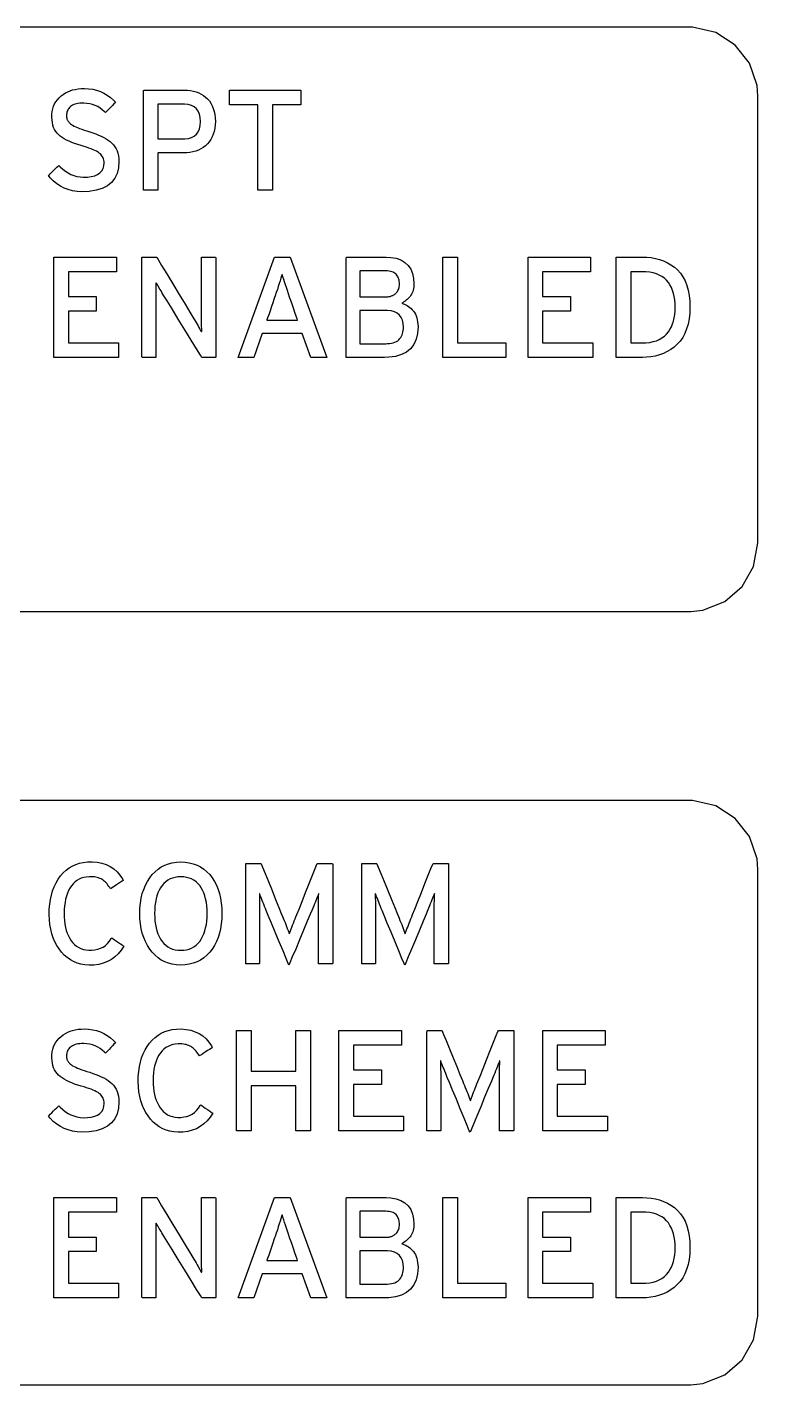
# Model space of a CAD drawing. Extents: x 1 to 47.7, y 0.2 to 33.3.
# Drawn here: x 22.563 to 23.413, y 6.786 to 8.366 of the extents above; entities that cross this region are included whole.
import ezdxf

# ---------------------------------------------------------------- set-up
doc = ezdxf.new("R2010")
doc.units = 0
doc.header["$MEASUREMENT"] = 0
doc.layers.add('4_0_____DWG', color=7, linetype='CONTINUOUS')

msp = doc.modelspace()

# ---------------------------------------------------------------- linework, layer by layer
at = {"layer": '4_0_____DWG'}
for points in [[(22.4295, 7.6863), (22.6325, 7.6863), (22.8414, 7.6863), (23.0358, 7.6863), (23.1214, 7.6863), (23.1958, 7.6863), (23.2566, 7.6863), (23.3012, 7.6863), (23.3272, 7.6863), (23.335, 7.6863), (23.349, 7.6879), (23.3744, 7.6979), (23.3946, 7.7154), (23.408, 7.7388), (23.4129, 7.7663), (23.4129, 7.7663), (23.4129, 7.7708), (23.4129, 7.7836), (23.4129, 7.8301), (23.4129, 7.8975), (23.4129, 7.9778), (23.4129, 8.1442), (23.4129, 8.214), (23.4129, 8.264), (23.4129, 8.2789), (23.4129, 8.2859), (23.412, 8.2985), (23.4032, 8.3244), (23.3867, 8.3455), (23.364, 8.36), (23.337, 8.3662), (23.3308, 8.3663), (23.3107, 8.3663), (23.2711, 8.3663), (23.2147, 8.3663), (23.1439, 8.3663), (23.0613, 8.3663), (22.8705, 8.3663), (22.4574, 8.3663)], [(22.8482, 8.276), (22.8482, 8.1764), (22.8313, 8.1764), (22.8313, 8.276), (22.7983, 8.276), (22.7983, 8.2931), (22.8812, 8.2931), (22.8812, 8.276), (22.8482, 8.276)], [(22.594, 7.982), (22.594, 8.0986), (22.6668, 8.0986), (22.6668, 8.0817), (22.6109, 8.0817), (22.6109, 8.0527), (22.6433, 8.0527), (22.6433, 8.0358), (22.6109, 8.0358), (22.6109, 7.9989), (22.6692, 7.9989), (22.6692, 7.982), (22.594, 7.982)], [(22.8928, 7.982), (22.883, 8.0097), (22.8363, 8.0097), (22.8266, 7.982), (22.8085, 7.982), (22.8505, 8.0986), (22.869, 8.0986), (22.9115, 7.982), (22.8928, 7.982)], [(23.0465, 7.982), (23.0465, 8.0986), (23.0634, 8.0986), (23.0634, 7.9991), (23.1198, 7.9991), (23.1198, 7.982), (23.0465, 7.982)], [(23.1456, 7.982), (23.1456, 8.0986), (23.2184, 8.0986), (23.2184, 8.0817), (23.1626, 8.0817), (23.1626, 8.0527), (23.195, 8.0527), (23.195, 8.0358), (23.1626, 8.0358), (23.1626, 7.9989), (23.2209, 7.9989), (23.2209, 7.982), (23.1456, 7.982)], [(22.4295, 6.7863), (22.6325, 6.7863), (22.8414, 6.7863), (23.0358, 6.7863), (23.1214, 6.7863), (23.1958, 6.7863), (23.2566, 6.7863), (23.3012, 6.7863), (23.3272, 6.7863), (23.335, 6.7863), (23.349, 6.7879), (23.3744, 6.7979), (23.3946, 6.8154), (23.408, 6.8388), (23.4129, 6.8663), (23.4129, 6.8663), (23.4129, 6.8708), (23.4129, 6.8836), (23.4129, 6.9301), (23.4129, 6.9975), (23.4129, 7.0778), (23.4129, 7.2442), (23.4129, 7.314), (23.4129, 7.3639), (23.4129, 7.3789), (23.4129, 7.3859), (23.412, 7.3985), (23.4032, 7.4244), (23.3867, 7.4455), (23.364, 7.46), (23.337, 7.4662), (23.3308, 7.4663), (23.3107, 7.4663), (23.2711, 7.4663), (23.2147, 7.4663), (23.1439, 7.4663), (23.0613, 7.4663), (22.8705, 7.4663), (22.4574, 7.4663)], [(22.8755, 7.082), (22.8755, 7.1344), (22.8235, 7.1344), (22.8235, 7.082), (22.8066, 7.082), (22.8066, 7.1986), (22.8235, 7.1986), (22.8235, 7.1514), (22.8755, 7.1514), (22.8755, 7.1986), (22.8925, 7.1986), (22.8925, 7.082), (22.8755, 7.082)], [(22.9256, 7.082), (22.9256, 7.1986), (22.9984, 7.1986), (22.9984, 7.1817), (22.9425, 7.1817), (22.9425, 7.1527), (22.975, 7.1527), (22.975, 7.1358), (22.9425, 7.1358), (22.9425, 7.0989), (23.0008, 7.0989), (23.0008, 7.082), (22.9256, 7.082)], [(23.1627, 7.082), (23.1627, 7.1986), (23.2355, 7.1986), (23.2355, 7.1817), (23.1796, 7.1817), (23.1796, 7.1527), (23.2121, 7.1527), (23.2121, 7.1358), (23.1796, 7.1358), (23.1796, 7.0989), (23.238, 7.0989), (23.238, 7.082), (23.1627, 7.082)], [(22.594, 6.8876), (22.594, 7.0042), (22.6668, 7.0042), (22.6668, 6.9873), (22.6109, 6.9873), (22.6109, 6.9583), (22.6433, 6.9583), (22.6433, 6.9414), (22.6109, 6.9414), (22.6109, 6.9045), (22.6692, 6.9045), (22.6692, 6.8876), (22.594, 6.8876)], [(22.8928, 6.8876), (22.883, 6.9153), (22.8363, 6.9153), (22.8266, 6.8876), (22.8085, 6.8876), (22.8505, 7.0042), (22.869, 7.0042), (22.9115, 6.8876), (22.8928, 6.8876)], [(23.0465, 6.8876), (23.0465, 7.0042), (23.0634, 7.0042), (23.0634, 6.9046), (23.1198, 6.9046), (23.1198, 6.8876), (23.0465, 6.8876)], [(23.1456, 6.8876), (23.1456, 7.0042), (23.2184, 7.0042), (23.2184, 6.9873), (23.1626, 6.9873), (23.1626, 6.9583), (23.195, 6.9583), (23.195, 6.9414), (23.1626, 6.9414), (23.1626, 6.9045), (23.2209, 6.9045), (23.2209, 6.8876), (23.1456, 6.8876)]]:
    msp.add_lwpolyline(points, dxfattribs=at)
for points in [[(22.6696, 8.2099), (22.6692, 8.2026), (22.6676, 8.1961), (22.6649, 8.1904), (22.6612, 8.1856), (22.6563, 8.1817), (22.6504, 8.1786), (22.6433, 8.1764), (22.6352, 8.175), (22.6267, 8.1746), (22.6211, 8.1751), (22.6159, 8.176), (22.6108, 8.1773), (22.6061, 8.1791), (22.6016, 8.1814), (22.5974, 8.1841), (22.5934, 8.1873), (22.5897, 8.1909), (22.5877, 8.1935), (22.5884, 8.1942), (22.5898, 8.1956), (22.5916, 8.1974), (22.5936, 8.1994), (22.5957, 8.2014), (22.5975, 8.2033), (22.5989, 8.2047), (22.5997, 8.2054), (22.6014, 8.2038), (22.6043, 8.2011), (22.6074, 8.1987), (22.6106, 8.1966), (22.6139, 8.1949), (22.6173, 8.1936), (22.6208, 8.1926), (22.6245, 8.192), (22.6282, 8.1917), (22.633, 8.1918), (22.6376, 8.1923), (22.6415, 8.1933), (22.6449, 8.1948), (22.6476, 8.1966), (22.6498, 8.1989), (22.6513, 8.2017), (22.6522, 8.2049), (22.6526, 8.2085), (22.6525, 8.2101), (22.6523, 8.2115), (22.6519, 8.2129), (22.6515, 8.2142), (22.6508, 8.2154), (22.65, 8.2166), (22.6491, 8.2177), (22.6481, 8.2188), (22.6468, 8.2198), (22.6454, 8.2208), (22.6437, 8.2218), (22.6418, 8.2228), (22.6397, 8.2237), (22.6374, 8.2247), (22.6348, 8.2256), (22.6321, 8.2265), (22.6291, 8.2275), (22.6257, 8.2284), (22.6218, 8.2296), (22.6182, 8.2309), (22.6149, 8.2322), (22.6117, 8.2335), (22.6088, 8.2349), (22.6062, 8.2364), (22.6037, 8.238), (22.6015, 8.2396), (22.5995, 8.2412), (22.5977, 8.243), (22.5962, 8.245), (22.5949, 8.2473), (22.5938, 8.2497), (22.5929, 8.2523), (22.5923, 8.2552), (22.5919, 8.2582), (22.5917, 8.2615), (22.5918, 8.2649), (22.5922, 8.2681), (22.5928, 8.2712), (22.5937, 8.2742), (22.5949, 8.2769), (22.5964, 8.2795), (22.5981, 8.2819), (22.6001, 8.2842), (22.6024, 8.2863), (22.6048, 8.2881), (22.6074, 8.2897), (22.6101, 8.2911), (22.6129, 8.2922), (22.6159, 8.2932), (22.619, 8.2939), (22.6223, 8.2945), (22.6257, 8.2948), (22.6295, 8.2949), (22.6344, 8.2947), (22.6392, 8.294), (22.6437, 8.2929), (22.6481, 8.2914), (22.6523, 8.2896), (22.6562, 8.2873), (22.66, 8.2846), (22.6635, 8.2815), (22.6659, 8.2791), (22.6652, 8.2784), (22.6639, 8.277), (22.6622, 8.2752), (22.6602, 8.2731), (22.6582, 8.2711), (22.6563, 8.2692), (22.6549, 8.2677), (22.6541, 8.2668), (22.6528, 8.2679), (22.6504, 8.2701), (22.6478, 8.2721), (22.645, 8.2738), (22.6421, 8.2752), (22.639, 8.2763), (22.6358, 8.2771), (22.6324, 8.2776), (22.6288, 8.2778), (22.6261, 8.2778), (22.6241, 8.2777), (22.6221, 8.2774), (22.6203, 8.2771), (22.6187, 8.2766), (22.6171, 8.2761), (22.6158, 8.2754), (22.6145, 8.2747), (22.6134, 8.2738), (22.6124, 8.2729), (22.6116, 8.2718), (22.6108, 8.2708), (22.6102, 8.2697), (22.6097, 8.2685), (22.6093, 8.2673), (22.609, 8.266), (22.6088, 8.2647), (22.6088, 8.2633), (22.6088, 8.2626), (22.6088, 8.262), (22.6089, 8.2613), (22.609, 8.2607), (22.6091, 8.2601), (22.6093, 8.2596), (22.6095, 8.259), (22.6097, 8.2585), (22.6099, 8.258), (22.6102, 8.2574), (22.6105, 8.2569), (22.6109, 8.2564), (22.6114, 8.2558), (22.6118, 8.2553), (22.6123, 8.2548), (22.6129, 8.2543), (22.6135, 8.2538), (22.6144, 8.2531), (22.6159, 8.2522), (22.6175, 8.2512), (22.6194, 8.2503), (22.6215, 8.2494), (22.6239, 8.2484), (22.6264, 8.2475), (22.6292, 8.2465), (22.6322, 8.2455), (22.6358, 8.2445), (22.6394, 8.2433), (22.6429, 8.242), (22.6461, 8.2407), (22.6492, 8.2393), (22.6521, 8.2378), (22.6547, 8.2363), (22.6572, 8.2347), (22.6595, 8.2331), (22.6616, 8.2313), (22.6635, 8.2293), (22.6651, 8.2272), (22.6664, 8.2248), (22.6676, 8.2222), (22.6684, 8.2195), (22.6691, 8.2165), (22.6695, 8.2133)], [(22.7819, 8.2566), (22.7817, 8.2525), (22.7812, 8.2486), (22.7805, 8.245), (22.7795, 8.2417), (22.7782, 8.2385), (22.7766, 8.2356), (22.7748, 8.2329), (22.7727, 8.2305), (22.7703, 8.2283), (22.7678, 8.2264), (22.765, 8.2247), (22.7621, 8.2232), (22.759, 8.2221), (22.7558, 8.2211), (22.7523, 8.2205), (22.7487, 8.2201), (22.7449, 8.2199), (22.7435, 8.2199), (22.7407, 8.2199), (22.7366, 8.2199), (22.7317, 8.2199), (22.7265, 8.2199), (22.7217, 8.2199), (22.7178, 8.2199), (22.7154, 8.2199), (22.7149, 8.2197), (22.7149, 8.2171), (22.7149, 8.212), (22.7149, 8.2053), (22.7149, 8.1978), (22.7149, 8.1903), (22.7149, 8.1837), (22.7149, 8.1789), (22.7149, 8.1765), (22.7145, 8.1764), (22.713, 8.1764), (22.7108, 8.1764), (22.708, 8.1764), (22.7051, 8.1764), (22.7024, 8.1764), (22.7001, 8.1764), (22.6987, 8.1764), (22.6983, 8.1767), (22.6983, 8.1829), (22.6983, 8.196), (22.6983, 8.2136), (22.6983, 8.2336), (22.6983, 8.2538), (22.6983, 8.2718), (22.6983, 8.2854), (22.6983, 8.2925), (22.6991, 8.2931), (22.703, 8.2931), (22.7092, 8.2931), (22.7169, 8.2931), (22.7251, 8.2931), (22.733, 8.2931), (22.7397, 8.2931), (22.7441, 8.2931), (22.746, 8.2931), (22.7496, 8.2929), (22.7531, 8.2925), (22.7564, 8.2919), (22.7595, 8.291), (22.7625, 8.2899), (22.7653, 8.2885), (22.768, 8.2869), (22.7705, 8.285), (22.7728, 8.2829), (22.7749, 8.2805), (22.7767, 8.2778), (22.7783, 8.2749), (22.7795, 8.2717), (22.7805, 8.2683), (22.7812, 8.2646), (22.7817, 8.2607)], [(22.7646, 8.2566), (22.7642, 8.2611), (22.7633, 8.2651), (22.7618, 8.2685), (22.7598, 8.2713), (22.7572, 8.2735), (22.7541, 8.2751), (22.7504, 8.2762), (22.7461, 8.2766), (22.7444, 8.2766), (22.7415, 8.2766), (22.737, 8.2766), (22.7317, 8.2766), (22.7262, 8.2766), (22.7212, 8.2766), (22.7172, 8.2766), (22.7151, 8.2766), (22.7149, 8.276), (22.7149, 8.2726), (22.7149, 8.2671), (22.7149, 8.2602), (22.7149, 8.2528), (22.7149, 8.2459), (22.7149, 8.2403), (22.7149, 8.2369), (22.7151, 8.2363), (22.7172, 8.2363), (22.7212, 8.2363), (22.7262, 8.2363), (22.7317, 8.2363), (22.737, 8.2363), (22.7415, 8.2363), (22.7444, 8.2363), (22.7462, 8.2364), (22.7505, 8.2368), (22.7542, 8.2379), (22.7574, 8.2396), (22.76, 8.2418), (22.762, 8.2446), (22.7635, 8.248), (22.7643, 8.252)], [(22.7662, 7.982), (22.7645, 7.9847), (22.7601, 7.9918), (22.7538, 8.002), (22.7464, 8.0141), (22.7387, 8.0266), (22.7315, 8.0383), (22.7257, 8.0478), (22.722, 8.0538), (22.7208, 8.0557), (22.7197, 8.0575), (22.7187, 8.0593), (22.7176, 8.061), (22.7166, 8.0627), (22.7157, 8.0643), (22.7148, 8.0659), (22.7139, 8.0674), (22.713, 8.0689), (22.7127, 8.0679), (22.7127, 8.0651), (22.7127, 8.0622), (22.7127, 8.0592), (22.7127, 8.0562), (22.7128, 8.053), (22.7128, 8.0497), (22.7128, 8.0464), (22.7128, 8.043), (22.7128, 8.0408), (22.7128, 8.0354), (22.7128, 8.0272), (22.7128, 8.0174), (22.7128, 8.007), (22.7128, 7.9972), (22.7128, 7.9891), (22.7128, 7.9836), (22.7128, 7.982), (22.7121, 7.982), (22.7104, 7.982), (22.708, 7.982), (22.7052, 7.982), (22.7024, 7.982), (22.6999, 7.982), (22.6978, 7.982), (22.6966, 7.982), (22.6964, 7.9828), (22.6964, 7.9904), (22.6964, 8.0041), (22.6964, 8.022), (22.6964, 8.0417), (22.6964, 8.0614), (22.6964, 8.0788), (22.6964, 8.0918), (22.6964, 8.0983), (22.6968, 8.0986), (22.6982, 8.0986), (22.7004, 8.0986), (22.7032, 8.0986), (22.7061, 8.0986), (22.709, 8.0986), (22.7114, 8.0986), (22.7131, 8.0986), (22.7137, 8.0986), (22.7153, 8.096), (22.7194, 8.0891), (22.7254, 8.0791), (22.7325, 8.0674), (22.7399, 8.0552), (22.7467, 8.0439), (22.7523, 8.0346), (22.7558, 8.0288), (22.757, 8.0268), (22.7583, 8.0246), (22.7595, 8.0226), (22.7606, 8.0205), (22.7617, 8.0186), (22.7628, 8.0167), (22.7638, 8.0149), (22.7647, 8.0132), (22.7656, 8.0116), (22.766, 8.0125), (22.766, 8.0154), (22.7659, 8.0184), (22.7659, 8.0214), (22.7659, 8.0246), (22.7659, 8.0278), (22.7659, 8.0311), (22.7658, 8.0345), (22.7658, 8.0379), (22.7658, 8.0401), (22.7658, 8.0455), (22.7658, 8.0536), (22.7658, 8.0634), (22.7658, 8.0737), (22.7658, 8.0835), (22.7658, 8.0916), (22.7658, 8.097), (22.7659, 8.0986), (22.7666, 8.0986), (22.7683, 8.0986), (22.7707, 8.0986), (22.7734, 8.0986), (22.7763, 8.0986), (22.7788, 8.0986), (22.7809, 8.0986), (22.7821, 8.0986), (22.7823, 8.0978), (22.7823, 8.0902), (22.7823, 8.0765), (22.7823, 8.0587), (22.7823, 8.0389), (22.7823, 8.0192), (22.7823, 8.0019), (22.7823, 7.9889), (22.7823, 7.9824), (22.782, 7.982), (22.7806, 7.982), (22.7786, 7.982), (22.776, 7.982), (22.7732, 7.982), (22.7706, 7.982), (22.7683, 7.982), (22.7667, 7.982)], [(23.0176, 8.0178), (23.0169, 8.0099), (23.0153, 8.003), (23.0126, 7.9971), (23.0089, 7.9921), (23.0041, 7.9882), (22.9984, 7.9852), (22.9916, 7.9832), (22.9837, 7.9822), (22.9786, 7.982), (22.9755, 7.982), (22.97, 7.982), (22.963, 7.982), (22.9552, 7.982), (22.9475, 7.982), (22.9409, 7.982), (22.9361, 7.982), (22.9341, 7.982), (22.9341, 7.9855), (22.9341, 7.9965), (22.9341, 8.0129), (22.9341, 8.0324), (22.9341, 8.0527), (22.9341, 8.0717), (22.9341, 8.0871), (22.9341, 8.0966), (22.9343, 8.0986), (22.9371, 8.0986), (22.9425, 8.0986), (22.9497, 8.0986), (22.9577, 8.0986), (22.9657, 8.0986), (22.9727, 8.0986), (22.9779, 8.0986), (22.9804, 8.0986), (22.986, 8.0983), (22.9923, 8.0973), (22.9978, 8.0954), (23.0024, 8.0926), (23.0062, 8.0891), (23.0091, 8.0847), (23.0112, 8.0796), (23.0125, 8.0736), (23.0129, 8.0679), (23.0128, 8.0659), (23.0126, 8.064), (23.0123, 8.0622), (23.0119, 8.0604), (23.0114, 8.0588), (23.0108, 8.0572), (23.01, 8.0557), (23.0092, 8.0543), (23.0083, 8.053), (23.0073, 8.0517), (23.0062, 8.0505), (23.0051, 8.0494), (23.0038, 8.0484), (23.0026, 8.0474), (23.0012, 8.0465), (22.9998, 8.0456), (22.9987, 8.0449), (23.0003, 8.0445), (23.002, 8.0439), (23.0035, 8.0431), (23.0051, 8.0422), (23.0066, 8.0412), (23.0081, 8.0401), (23.0095, 8.0388), (23.011, 8.0373), (23.0123, 8.0358), (23.0135, 8.0341), (23.0146, 8.0322), (23.0154, 8.0302), (23.0162, 8.028), (23.0168, 8.0257), (23.0172, 8.0232), (23.0174, 8.0205)], [(23.3339, 8.0403), (23.3336, 8.0333), (23.3329, 8.0268), (23.3317, 8.0207), (23.3301, 8.0151), (23.3281, 8.0099), (23.3256, 8.0053), (23.3226, 8.001), (23.3192, 7.9973), (23.3155, 7.994), (23.3115, 7.9912), (23.3073, 7.9887), (23.303, 7.9866), (23.2984, 7.9849), (23.2936, 7.9836), (23.2886, 7.9827), (23.2835, 7.9821), (23.2789, 7.982), (23.2774, 7.982), (23.2739, 7.982), (23.2692, 7.982), (23.2639, 7.982), (23.2585, 7.982), (23.2537, 7.982), (23.25, 7.982), (23.2482, 7.982), (23.2481, 7.9844), (23.2481, 7.9945), (23.2481, 8.0105), (23.2481, 8.03), (23.2481, 8.0506), (23.2481, 8.0701), (23.2481, 8.0861), (23.2481, 8.0962), (23.2482, 8.0986), (23.25, 8.0986), (23.2537, 8.0986), (23.2585, 8.0986), (23.2639, 8.0986), (23.2692, 8.0986), (23.2739, 8.0986), (23.2774, 8.0986), (23.2789, 8.0986), (23.2836, 8.0985), (23.2888, 8.0981), (23.2939, 8.0972), (23.2987, 8.0959), (23.3033, 8.0943), (23.3077, 8.0922), (23.3118, 8.0898), (23.3158, 8.087), (23.3195, 8.0837), (23.3228, 8.0799), (23.3257, 8.0757), (23.3282, 8.071), (23.3302, 8.0658), (23.3318, 8.0601), (23.3329, 8.054), (23.3337, 8.0474)], [(22.8683, 8.0522), (22.867, 8.056), (22.8658, 8.0597), (22.8646, 8.0632), (22.8635, 8.0666), (22.8624, 8.0698), (22.8614, 8.0728), (22.8605, 8.0757), (22.8597, 8.0785), (22.8589, 8.0769), (22.8581, 8.0741), (22.8572, 8.0711), (22.8562, 8.0679), (22.8551, 8.0646), (22.854, 8.0611), (22.8528, 8.0574), (22.8515, 8.0536), (22.8508, 8.0516), (22.85, 8.0493), (22.8488, 8.0456), (22.8472, 8.0411), (22.8455, 8.0362), (22.8439, 8.0316), (22.8426, 8.0279), (22.8418, 8.0257), (22.8419, 8.0253), (22.8445, 8.0253), (22.8491, 8.0253), (22.8551, 8.0253), (22.8616, 8.0253), (22.8679, 8.0253), (22.8732, 8.0253), (22.8767, 8.0253), (22.8776, 8.0253), (22.8771, 8.0268), (22.876, 8.03), (22.8745, 8.0344), (22.8728, 8.0392), (22.8711, 8.044), (22.8697, 8.0481), (22.8687, 8.051)], [(22.996, 8.0674), (22.9959, 8.0689), (22.9958, 8.0703), (22.9956, 8.0717), (22.9952, 8.0731), (22.9948, 8.0744), (22.9943, 8.0756), (22.9937, 8.0767), (22.993, 8.0778), (22.9921, 8.0788), (22.9911, 8.0797), (22.9899, 8.0805), (22.9886, 8.0811), (22.9872, 8.0816), (22.9857, 8.0821), (22.984, 8.0824), (22.9822, 8.0826), (22.9803, 8.0827), (22.9792, 8.0827), (22.9761, 8.0827), (22.9716, 8.0827), (22.9665, 8.0827), (22.9612, 8.0827), (22.9563, 8.0827), (22.9525, 8.0827), (22.9503, 8.0827), (22.95, 8.0824), (22.95, 8.0802), (22.95, 8.0764), (22.95, 8.0715), (22.95, 8.0662), (22.95, 8.0611), (22.95, 8.0567), (22.95, 8.0536), (22.95, 8.0525), (22.9512, 8.0525), (22.9542, 8.0525), (22.9587, 8.0525), (22.9638, 8.0525), (22.9691, 8.0525), (22.974, 8.0525), (22.9778, 8.0525), (22.98, 8.0525), (22.9808, 8.0525), (22.9818, 8.0525), (22.9827, 8.0526), (22.9836, 8.0527), (22.9845, 8.0529), (22.9853, 8.053), (22.9861, 8.0533), (22.9869, 8.0535), (22.9876, 8.0539), (22.9882, 8.0542), (22.9889, 8.0545), (22.9895, 8.0549), (22.9901, 8.0552), (22.9907, 8.0556), (22.9912, 8.0561), (22.9917, 8.0565), (22.9922, 8.057), (22.9928, 8.0577), (22.9936, 8.0587), (22.9942, 8.0598), (22.9948, 8.0609), (22.9952, 8.0621), (22.9955, 8.0634), (22.9958, 8.0646), (22.9959, 8.066)], [(23.3167, 8.0403), (23.3166, 8.0447), (23.3162, 8.0488), (23.3156, 8.0527), (23.3147, 8.0564), (23.3136, 8.0599), (23.3123, 8.0632), (23.3107, 8.0663), (23.3088, 8.0691), (23.3067, 8.0718), (23.3042, 8.0741), (23.3014, 8.0761), (23.2983, 8.0778), (23.2949, 8.0792), (23.2912, 8.0803), (23.2872, 8.0811), (23.2828, 8.0816), (23.2789, 8.0817), (23.2782, 8.0817), (23.2766, 8.0817), (23.2745, 8.0817), (23.2721, 8.0817), (23.2697, 8.0817), (23.2675, 8.0817), (23.2659, 8.0817), (23.2651, 8.0817), (23.265, 8.08), (23.265, 8.0728), (23.265, 8.0615), (23.265, 8.0476), (23.265, 8.033), (23.265, 8.0191), (23.265, 8.0078), (23.265, 8.0006), (23.2651, 7.9989), (23.2659, 7.9989), (23.2675, 7.9989), (23.2697, 7.9989), (23.2721, 7.9989), (23.2745, 7.9989), (23.2766, 7.9989), (23.2782, 7.9989), (23.2789, 7.9989), (23.2828, 7.9991), (23.2872, 7.9995), (23.2912, 8.0003), (23.2949, 8.0014), (23.2983, 8.0029), (23.3014, 8.0046), (23.3042, 8.0067), (23.3067, 8.0091), (23.3088, 8.0117), (23.3107, 8.0146), (23.3123, 8.0176), (23.3136, 8.0209), (23.3147, 8.0243), (23.3156, 8.028), (23.3162, 8.0319), (23.3166, 8.036)], [(23.0006, 8.0173), (23.0003, 8.0216), (22.9994, 8.0254), (22.9979, 8.0286), (22.9959, 8.0313), (22.9933, 8.0334), (22.9901, 8.035), (22.9864, 8.0361), (22.9822, 8.0366), (22.9801, 8.0367), (22.9774, 8.0367), (22.9732, 8.0367), (22.9681, 8.0367), (22.9626, 8.0367), (22.9574, 8.0367), (22.9532, 8.0367), (22.9505, 8.0367), (22.95, 8.0365), (22.95, 8.034), (22.95, 8.0293), (22.95, 8.0231), (22.95, 8.0162), (22.95, 8.0094), (22.95, 8.0036), (22.95, 7.9995), (22.95, 7.9979), (22.9512, 7.9979), (22.9544, 7.9979), (22.9589, 7.9979), (22.9642, 7.9979), (22.9695, 7.9979), (22.9744, 7.9979), (22.9781, 7.9979), (22.98, 7.9979), (22.9819, 7.998), (22.9844, 7.9982), (22.9867, 7.9985), (22.9888, 7.999), (22.9907, 7.9997), (22.9924, 8.0005), (22.994, 8.0014), (22.9953, 8.0026), (22.9965, 8.0038), (22.9975, 8.0052), (22.9983, 8.0066), (22.999, 8.0081), (22.9996, 8.0098), (23, 8.0115), (23.0004, 8.0133), (23.0006, 8.0153)], [(22.6753, 7.2969), (22.6722, 7.2922), (22.6688, 7.288), (22.665, 7.2844), (22.6609, 7.2813), (22.6564, 7.2789), (22.6515, 7.2769), (22.6463, 7.2756), (22.6407, 7.2748), (22.635, 7.2746), (22.6302, 7.275), (22.6255, 7.2759), (22.6212, 7.2772), (22.617, 7.2789), (22.6132, 7.281), (22.6095, 7.2835), (22.6062, 7.2865), (22.6031, 7.2899), (22.6002, 7.2936), (22.5975, 7.2976), (22.5953, 7.3019), (22.5933, 7.3065), (22.5917, 7.3113), (22.5904, 7.3165), (22.5895, 7.3219), (22.5889, 7.3276), (22.5886, 7.3336), (22.5887, 7.3397), (22.5892, 7.3455), (22.59, 7.351), (22.5912, 7.3563), (22.5926, 7.3613), (22.5944, 7.366), (22.5966, 7.3705), (22.5991, 7.3746), (22.6019, 7.3785), (22.6049, 7.382), (22.6082, 7.3851), (22.6117, 7.3878), (22.6155, 7.39), (22.6195, 7.3919), (22.6238, 7.3933), (22.6283, 7.3942), (22.6331, 7.3948), (22.6385, 7.3949), (22.6443, 7.3944), (22.6498, 7.3933), (22.6549, 7.3917), (22.6595, 7.3895), (22.6637, 7.3868), (22.6675, 7.3834), (22.6708, 7.3796), (22.6737, 7.3751), (22.6746, 7.3731), (22.6735, 7.3723), (22.6716, 7.3711), (22.6693, 7.3696), (22.6667, 7.368), (22.6642, 7.3664), (22.6621, 7.365), (22.6605, 7.364), (22.6598, 7.3635), (22.659, 7.3649), (22.658, 7.3664), (22.6569, 7.3678), (22.6559, 7.3692), (22.6548, 7.3704), (22.6537, 7.3715), (22.6526, 7.3725), (22.6514, 7.3735), (22.6502, 7.3743), (22.6489, 7.375), (22.6475, 7.3756), (22.6461, 7.3762), (22.6445, 7.3766), (22.6429, 7.377), (22.6412, 7.3773), (22.6394, 7.3774), (22.6375, 7.3775), (22.635, 7.3775), (22.6318, 7.3772), (22.6288, 7.3766), (22.6259, 7.3758), (22.6233, 7.3746), (22.6208, 7.3731), (22.6185, 7.3714), (22.6164, 7.3694), (22.6145, 7.367), (22.6127, 7.3644), (22.6112, 7.3615), (22.6098, 7.3584), (22.6087, 7.3551), (22.6077, 7.3516), (22.607, 7.3478), (22.6064, 7.3438), (22.6061, 7.3396), (22.606, 7.3351), (22.6061, 7.3307), (22.6064, 7.3265), (22.6069, 7.3225), (22.6076, 7.3187), (22.6085, 7.3152), (22.6096, 7.3119), (22.611, 7.3088), (22.6125, 7.3059), (22.6142, 7.3032), (22.6161, 7.3007), (22.6182, 7.2986), (22.6205, 7.2967), (22.6229, 7.2952), (22.6255, 7.2939), (22.6284, 7.293), (22.6314, 7.2924), (22.6346, 7.292), (22.6382, 7.292), (22.6418, 7.2924), (22.6452, 7.2932), (22.6484, 7.2943), (22.6513, 7.2958), (22.6541, 7.2977), (22.6565, 7.3), (22.6587, 7.3027), (22.6607, 7.3057), (22.6615, 7.3064), (22.6627, 7.3056), (22.6645, 7.3043), (22.6667, 7.3028), (22.6691, 7.3011), (22.6714, 7.2995), (22.6734, 7.2982), (22.6748, 7.2972)], [(22.7896, 7.3348), (22.7894, 7.3286), (22.7888, 7.3227), (22.7879, 7.3171), (22.7867, 7.3118), (22.7851, 7.3068), (22.7832, 7.3021), (22.7809, 7.2977), (22.7783, 7.2935), (22.7753, 7.2897), (22.772, 7.2862), (22.7684, 7.2832), (22.7646, 7.2807), (22.7606, 7.2786), (22.7562, 7.2769), (22.7516, 7.2757), (22.7468, 7.2749), (22.7417, 7.2746), (22.7366, 7.2749), (22.7318, 7.2757), (22.7272, 7.2769), (22.723, 7.2786), (22.7189, 7.2807), (22.7152, 7.2832), (22.7117, 7.2862), (22.7085, 7.2897), (22.7055, 7.2935), (22.7028, 7.2977), (22.7005, 7.3021), (22.6985, 7.3068), (22.6969, 7.3118), (22.6956, 7.3171), (22.6947, 7.3227), (22.6941, 7.3286), (22.6939, 7.3348), (22.6941, 7.341), (22.6947, 7.3469), (22.6956, 7.3526), (22.6969, 7.3579), (22.6985, 7.3629), (22.7005, 7.3677), (22.7028, 7.3721), (22.7055, 7.3763), (22.7085, 7.3801), (22.7117, 7.3835), (22.7152, 7.3865), (22.7189, 7.389), (22.723, 7.3911), (22.7272, 7.3927), (22.7318, 7.3939), (22.7366, 7.3947), (22.7417, 7.395), (22.7468, 7.3947), (22.7516, 7.3939), (22.7562, 7.3927), (22.7606, 7.3911), (22.7646, 7.389), (22.7684, 7.3865), (22.772, 7.3835), (22.7753, 7.3801), (22.7783, 7.3763), (22.7809, 7.3721), (22.7832, 7.3677), (22.7851, 7.3629), (22.7867, 7.3579), (22.7879, 7.3526), (22.7888, 7.3469), (22.7894, 7.341)], [(22.9018, 7.2764), (22.9018, 7.2786), (22.9018, 7.2846), (22.9018, 7.2931), (22.9018, 7.3032), (22.9018, 7.3137), (22.9018, 7.3235), (22.9018, 7.3316), (22.9018, 7.3368), (22.9018, 7.3388), (22.9018, 7.3416), (22.9018, 7.3443), (22.9019, 7.3469), (22.9019, 7.3493), (22.9019, 7.3516), (22.902, 7.3538), (22.902, 7.3558), (22.9021, 7.3577), (22.9019, 7.358), (22.9013, 7.3563), (22.9006, 7.3545), (22.8998, 7.3526), (22.899, 7.3506), (22.8982, 7.3484), (22.8972, 7.3461), (22.8963, 7.3437), (22.8952, 7.3411), (22.8944, 7.3392), (22.8923, 7.334), (22.8888, 7.3258), (22.8845, 7.3155), (22.8799, 7.3043), (22.8753, 7.2935), (22.8714, 7.2842), (22.8687, 7.2775), (22.8675, 7.2746), (22.8667, 7.2765), (22.8642, 7.2824), (22.8606, 7.2912), (22.8562, 7.3018), (22.8516, 7.313), (22.8472, 7.3236), (22.8435, 7.3324), (22.8411, 7.3384), (22.8402, 7.3405), (22.8392, 7.3431), (22.8382, 7.3456), (22.8373, 7.3479), (22.8364, 7.3501), (22.8356, 7.3522), (22.8348, 7.3541), (22.8341, 7.3559), (22.8335, 7.3576), (22.8331, 7.3581), (22.8331, 7.3562), (22.8332, 7.3542), (22.8332, 7.3521), (22.8333, 7.3498), (22.8333, 7.3474), (22.8333, 7.3449), (22.8334, 7.3422), (22.8334, 7.3394), (22.8334, 7.3374), (22.8334, 7.333), (22.8334, 7.3255), (22.8334, 7.3159), (22.8334, 7.3055), (22.8334, 7.2953), (22.8334, 7.2863), (22.8334, 7.2797), (22.8334, 7.2765), (22.833, 7.2764), (22.8317, 7.2764), (22.8296, 7.2764), (22.8271, 7.2764), (22.8243, 7.2764), (22.8217, 7.2764), (22.8195, 7.2764), (22.818, 7.2764), (22.8174, 7.2764), (22.8174, 7.2806), (22.8174, 7.2918), (22.8174, 7.308), (22.8174, 7.327), (22.8174, 7.3468), (22.8174, 7.3654), (22.8174, 7.3807), (22.8174, 7.3905), (22.8175, 7.3931), (22.8184, 7.3931), (22.8202, 7.3931), (22.8228, 7.3931), (22.8257, 7.3931), (22.8286, 7.3931), (22.8313, 7.3931), (22.8335, 7.3931), (22.8347, 7.3931), (22.8351, 7.3926), (22.8368, 7.3886), (22.8397, 7.3813), (22.8436, 7.3719), (22.8478, 7.3614), (22.852, 7.351), (22.8558, 7.3418), (22.8586, 7.3348), (22.8601, 7.3312), (22.8609, 7.3292), (22.862, 7.3267), (22.863, 7.3243), (22.8639, 7.3219), (22.8648, 7.3196), (22.8656, 7.3174), (22.8664, 7.3152), (22.8672, 7.3131), (22.8679, 7.3111), (22.8685, 7.3126), (22.8693, 7.3147), (22.87, 7.3168), (22.8709, 7.319), (22.8717, 7.3213), (22.8727, 7.3237), (22.8736, 7.3261), (22.8746, 7.3286), (22.8756, 7.331), (22.8767, 7.3337), (22.8792, 7.34), (22.8827, 7.3488), (22.8868, 7.3591), (22.891, 7.3696), (22.8949, 7.3794), (22.898, 7.3872), (22.9, 7.3921), (22.9005, 7.3931), (22.9015, 7.3931), (22.9035, 7.3931), (22.9062, 7.3931), (22.9092, 7.3931), (22.9123, 7.3931), (22.915, 7.3931), (22.9171, 7.3931), (22.9183, 7.3931), (22.9184, 7.3917), (22.9184, 7.3834), (22.9184, 7.3692), (22.9184, 7.3512), (22.9184, 7.3314), (22.9184, 7.312), (22.9184, 7.2951), (22.9184, 7.2826), (22.9184, 7.2766), (22.918, 7.2764), (22.9166, 7.2764), (22.9145, 7.2764), (22.9118, 7.2764), (22.909, 7.2764), (22.9063, 7.2764), (22.904, 7.2764), (22.9024, 7.2764)], [(23.0365, 7.2764), (23.0365, 7.2786), (23.0365, 7.2846), (23.0365, 7.2931), (23.0365, 7.3032), (23.0365, 7.3137), (23.0365, 7.3235), (23.0365, 7.3316), (23.0365, 7.3368), (23.0365, 7.3388), (23.0365, 7.3416), (23.0365, 7.3443), (23.0365, 7.3469), (23.0366, 7.3493), (23.0366, 7.3516), (23.0367, 7.3538), (23.0367, 7.3558), (23.0368, 7.3577), (23.0366, 7.358), (23.0359, 7.3563), (23.0352, 7.3545), (23.0345, 7.3526), (23.0337, 7.3506), (23.0328, 7.3484), (23.0319, 7.3461), (23.031, 7.3437), (23.0299, 7.3411), (23.0291, 7.3392), (23.027, 7.334), (23.0235, 7.3258), (23.0192, 7.3155), (23.0146, 7.3043), (23.01, 7.2935), (23.0061, 7.2842), (23.0033, 7.2775), (23.0021, 7.2746), (23.0014, 7.2765), (22.9989, 7.2824), (22.9952, 7.2912), (22.9909, 7.3018), (22.9863, 7.313), (22.9819, 7.3236), (22.9782, 7.3324), (22.9758, 7.3384), (22.9749, 7.3405), (22.9739, 7.3431), (22.9729, 7.3456), (22.972, 7.3479), (22.9711, 7.3501), (22.9703, 7.3522), (22.9695, 7.3541), (22.9688, 7.3559), (22.9681, 7.3576), (22.9678, 7.3581), (22.9678, 7.3562), (22.9679, 7.3542), (22.9679, 7.3521), (22.968, 7.3498), (22.968, 7.3474), (22.968, 7.3449), (22.968, 7.3422), (22.9681, 7.3394), (22.9681, 7.3374), (22.9681, 7.333), (22.9681, 7.3255), (22.9681, 7.3159), (22.9681, 7.3055), (22.9681, 7.2953), (22.9681, 7.2863), (22.9681, 7.2797), (22.9681, 7.2765), (22.9677, 7.2764), (22.9664, 7.2764), (22.9643, 7.2764), (22.9617, 7.2764), (22.959, 7.2764), (22.9564, 7.2764), (22.9542, 7.2764), (22.9527, 7.2764), (22.9521, 7.2764), (22.9521, 7.2806), (22.9521, 7.2918), (22.9521, 7.308), (22.9521, 7.327), (22.9521, 7.3468), (22.9521, 7.3654), (22.9521, 7.3807), (22.9521, 7.3905), (22.9522, 7.3931), (22.953, 7.3931), (22.9549, 7.3931), (22.9575, 7.3931), (22.9604, 7.3931), (22.9633, 7.3931), (22.966, 7.3931), (22.9682, 7.3931), (22.9694, 7.3931), (22.9698, 7.3926), (22.9714, 7.3886), (22.9744, 7.3813), (22.9782, 7.3719), (22.9825, 7.3614), (22.9867, 7.351), (22.9905, 7.3418), (22.9933, 7.3348), (22.9948, 7.3312), (22.9956, 7.3292), (22.9966, 7.3267), (22.9976, 7.3243), (22.9986, 7.3219), (22.9995, 7.3196), (23.0003, 7.3174), (23.0011, 7.3152), (23.0018, 7.3131), (23.0025, 7.3111), (23.0032, 7.3126), (23.004, 7.3147), (23.0047, 7.3168), (23.0056, 7.319), (23.0064, 7.3213), (23.0073, 7.3237), (23.0083, 7.3261), (23.0093, 7.3286), (23.0103, 7.331), (23.0113, 7.3337), (23.0139, 7.34), (23.0174, 7.3488), (23.0215, 7.3591), (23.0257, 7.3696), (23.0296, 7.3794), (23.0327, 7.3872), (23.0347, 7.3921), (23.0351, 7.3931), (23.0362, 7.3931), (23.0382, 7.3931), (23.0409, 7.3931), (23.0439, 7.3931), (23.0469, 7.3931), (23.0497, 7.3931), (23.0518, 7.3931), (23.053, 7.3931), (23.0531, 7.3917), (23.0531, 7.3834), (23.0531, 7.3692), (23.0531, 7.3512), (23.0531, 7.3314), (23.0531, 7.312), (23.0531, 7.2951), (23.0531, 7.2826), (23.0531, 7.2766), (23.0527, 7.2764), (23.0513, 7.2764), (23.0492, 7.2764), (23.0465, 7.2764), (23.0437, 7.2764), (23.041, 7.2764), (23.0387, 7.2764), (23.0371, 7.2764)], [(22.7724, 7.3348), (22.7722, 7.3394), (22.7719, 7.3437), (22.7714, 7.3478), (22.7706, 7.3517), (22.7697, 7.3554), (22.7685, 7.3588), (22.7671, 7.3619), (22.7655, 7.3648), (22.7637, 7.3675), (22.7616, 7.3698), (22.7594, 7.3718), (22.7569, 7.3735), (22.7543, 7.375), (22.7514, 7.3761), (22.7484, 7.3769), (22.7451, 7.3774), (22.7417, 7.3775), (22.7383, 7.3774), (22.7351, 7.3769), (22.7321, 7.3761), (22.7293, 7.375), (22.7266, 7.3735), (22.7242, 7.3718), (22.722, 7.3698), (22.72, 7.3675), (22.7181, 7.3648), (22.7165, 7.3619), (22.7151, 7.3588), (22.7139, 7.3554), (22.7129, 7.3517), (22.7121, 7.3478), (22.7116, 7.3437), (22.7113, 7.3394), (22.7111, 7.3348), (22.7113, 7.3303), (22.7116, 7.326), (22.7121, 7.3219), (22.7129, 7.3181), (22.7139, 7.3145), (22.7151, 7.3111), (22.7165, 7.308), (22.7181, 7.3051), (22.72, 7.3024), (22.722, 7.3), (22.7242, 7.2978), (22.7266, 7.2961), (22.7293, 7.2946), (22.7321, 7.2935), (22.7351, 7.2926), (22.7383, 7.2922), (22.7417, 7.292), (22.7451, 7.2922), (22.7484, 7.2926), (22.7514, 7.2935), (22.7543, 7.2946), (22.7569, 7.2961), (22.7594, 7.2978), (22.7616, 7.3), (22.7637, 7.3024), (22.7655, 7.3051), (22.7671, 7.308), (22.7685, 7.3111), (22.7697, 7.3145), (22.7706, 7.3181), (22.7714, 7.3219), (22.7719, 7.326), (22.7722, 7.3303)], [(22.6696, 7.1155), (22.6692, 7.1081), (22.6676, 7.1016), (22.6649, 7.096), (22.6612, 7.0912), (22.6563, 7.0873), (22.6504, 7.0842), (22.6433, 7.082), (22.6352, 7.0806), (22.6267, 7.0802), (22.6211, 7.0806), (22.6159, 7.0815), (22.6108, 7.0829), (22.6061, 7.0847), (22.6016, 7.087), (22.5974, 7.0897), (22.5934, 7.0929), (22.5897, 7.0965), (22.5877, 7.0991), (22.5884, 7.0998), (22.5898, 7.1012), (22.5916, 7.103), (22.5936, 7.105), (22.5957, 7.107), (22.5975, 7.1088), (22.5989, 7.1102), (22.5997, 7.111), (22.6014, 7.1094), (22.6043, 7.1066), (22.6074, 7.1042), (22.6106, 7.1022), (22.6139, 7.1005), (22.6173, 7.0992), (22.6208, 7.0982), (22.6245, 7.0975), (22.6282, 7.0972), (22.633, 7.0973), (22.6376, 7.0979), (22.6415, 7.0989), (22.6449, 7.1003), (22.6476, 7.1022), (22.6498, 7.1045), (22.6513, 7.1073), (22.6522, 7.1104), (22.6526, 7.1141), (22.6525, 7.1157), (22.6523, 7.1171), (22.6519, 7.1185), (22.6515, 7.1198), (22.6508, 7.121), (22.65, 7.1222), (22.6491, 7.1233), (22.6481, 7.1244), (22.6468, 7.1254), (22.6454, 7.1264), (22.6437, 7.1274), (22.6418, 7.1283), (22.6397, 7.1293), (22.6374, 7.1302), (22.6348, 7.1312), (22.6321, 7.1321), (22.6291, 7.133), (22.6257, 7.134), (22.6218, 7.1352), (22.6182, 7.1364), (22.6149, 7.1377), (22.6117, 7.1391), (22.6088, 7.1405), (22.6062, 7.142), (22.6037, 7.1435), (22.6015, 7.1452), (22.5995, 7.1468), (22.5977, 7.1486), (22.5962, 7.1506), (22.5949, 7.1528), (22.5938, 7.1553), (22.5929, 7.1579), (22.5923, 7.1607), (22.5919, 7.1638), (22.5917, 7.167), (22.5918, 7.1705), (22.5922, 7.1737), (22.5928, 7.1768), (22.5937, 7.1797), (22.5949, 7.1825), (22.5964, 7.1851), (22.5981, 7.1875), (22.6001, 7.1898), (22.6024, 7.1918), (22.6048, 7.1937), (22.6074, 7.1952), (22.6101, 7.1966), (22.6129, 7.1978), (22.6159, 7.1988), (22.619, 7.1995), (22.6223, 7.2001), (22.6257, 7.2004), (22.6295, 7.2005), (22.6344, 7.2002), (22.6392, 7.1996), (22.6437, 7.1985), (22.6481, 7.197), (22.6523, 7.1951), (22.6562, 7.1929), (22.66, 7.1902), (22.6635, 7.1871), (22.6659, 7.1846), (22.6652, 7.184), (22.6639, 7.1826), (22.6622, 7.1808), (22.6602, 7.1787), (22.6582, 7.1766), (22.6563, 7.1747), (22.6549, 7.1732), (22.6541, 7.1724), (22.6528, 7.1734), (22.6504, 7.1757), (22.6478, 7.1777), (22.645, 7.1793), (22.6421, 7.1807), (22.639, 7.1818), (22.6358, 7.1826), (22.6324, 7.1832), (22.6288, 7.1834), (22.6261, 7.1834), (22.6241, 7.1832), (22.6221, 7.183), (22.6203, 7.1826), (22.6187, 7.1822), (22.6171, 7.1816), (22.6158, 7.181), (22.6145, 7.1802), (22.6134, 7.1794), (22.6124, 7.1784), (22.6116, 7.1774), (22.6108, 7.1764), (22.6102, 7.1752), (22.6097, 7.1741), (22.6093, 7.1728), (22.609, 7.1716), (22.6088, 7.1702), (22.6088, 7.1689), (22.6088, 7.1682), (22.6088, 7.1675), (22.6089, 7.1669), (22.609, 7.1663), (22.6091, 7.1657), (22.6093, 7.1652), (22.6095, 7.1646), (22.6097, 7.1641), (22.6099, 7.1636), (22.6102, 7.163), (22.6105, 7.1625), (22.6109, 7.1619), (22.6114, 7.1614), (22.6118, 7.1609), (22.6123, 7.1603), (22.6129, 7.1598), (22.6135, 7.1593), (22.6144, 7.1587), (22.6159, 7.1577), (22.6175, 7.1568), (22.6194, 7.1559), (22.6215, 7.1549), (22.6239, 7.154), (22.6264, 7.153), (22.6292, 7.1521), (22.6322, 7.1511), (22.6358, 7.15), (22.6394, 7.1488), (22.6429, 7.1476), (22.6461, 7.1463), (22.6492, 7.1449), (22.6521, 7.1434), (22.6547, 7.1419), (22.6572, 7.1403), (22.6595, 7.1387), (22.6616, 7.1369), (22.6635, 7.1349), (22.6651, 7.1327), (22.6664, 7.1304), (22.6676, 7.1278), (22.6684, 7.125), (22.6691, 7.1221), (22.6695, 7.1189)], [(22.7788, 7.1024), (22.7757, 7.0977), (22.7723, 7.0935), (22.7685, 7.0899), (22.7644, 7.0869), (22.7599, 7.0844), (22.755, 7.0825), (22.7498, 7.0812), (22.7442, 7.0804), (22.7386, 7.0802), (22.7337, 7.0806), (22.7291, 7.0814), (22.7247, 7.0827), (22.7206, 7.0844), (22.7167, 7.0865), (22.7131, 7.0891), (22.7097, 7.092), (22.7066, 7.0954), (22.7037, 7.0992), (22.7011, 7.1032), (22.6988, 7.1075), (22.6968, 7.112), (22.6952, 7.1169), (22.6939, 7.122), (22.693, 7.1274), (22.6924, 7.1331), (22.6921, 7.1391), (22.6922, 7.1452), (22.6927, 7.1511), (22.6935, 7.1566), (22.6947, 7.1619), (22.6961, 7.1669), (22.698, 7.1716), (22.7001, 7.176), (22.7026, 7.1802), (22.7054, 7.1841), (22.7084, 7.1876), (22.7117, 7.1907), (22.7152, 7.1933), (22.719, 7.1956), (22.723, 7.1974), (22.7273, 7.1988), (22.7318, 7.1998), (22.7366, 7.2004), (22.742, 7.2005), (22.7479, 7.2), (22.7533, 7.1989), (22.7584, 7.1973), (22.763, 7.1951), (22.7672, 7.1923), (22.771, 7.189), (22.7743, 7.1851), (22.7773, 7.1807), (22.7781, 7.1786), (22.777, 7.1779), (22.7751, 7.1767), (22.7728, 7.1752), (22.7702, 7.1735), (22.7677, 7.1719), (22.7656, 7.1705), (22.764, 7.1695), (22.7633, 7.1691), (22.7625, 7.1705), (22.7615, 7.172), (22.7605, 7.1734), (22.7594, 7.1747), (22.7583, 7.1759), (22.7572, 7.1771), (22.7561, 7.1781), (22.755, 7.179), (22.7538, 7.1799), (22.7524, 7.1806), (22.7511, 7.1812), (22.7496, 7.1817), (22.748, 7.1822), (22.7464, 7.1825), (22.7447, 7.1828), (22.7429, 7.183), (22.741, 7.1831), (22.7385, 7.1831), (22.7353, 7.1828), (22.7323, 7.1822), (22.7294, 7.1813), (22.7268, 7.1801), (22.7243, 7.1787), (22.722, 7.177), (22.7199, 7.1749), (22.718, 7.1726), (22.7162, 7.17), (22.7147, 7.1671), (22.7133, 7.164), (22.7122, 7.1607), (22.7112, 7.1571), (22.7105, 7.1533), (22.71, 7.1493), (22.7096, 7.1451), (22.7095, 7.1407), (22.7096, 7.1362), (22.7099, 7.132), (22.7104, 7.1281), (22.7111, 7.1243), (22.712, 7.1207), (22.7132, 7.1174), (22.7145, 7.1143), (22.716, 7.1114), (22.7178, 7.1088), (22.7196, 7.1063), (22.7217, 7.1041), (22.724, 7.1023), (22.7264, 7.1007), (22.7291, 7.0995), (22.7319, 7.0985), (22.7349, 7.0979), (22.7381, 7.0976), (22.7417, 7.0976), (22.7453, 7.098), (22.7487, 7.0987), (22.7519, 7.0998), (22.7549, 7.1014), (22.7576, 7.1033), (22.76, 7.1056), (22.7623, 7.1082), (22.7643, 7.1113), (22.765, 7.112), (22.7662, 7.1112), (22.768, 7.1099), (22.7702, 7.1083), (22.7726, 7.1067), (22.775, 7.1051), (22.7769, 7.1037), (22.7783, 7.1028)], [(23.1124, 7.082), (23.1124, 7.0842), (23.1124, 7.0901), (23.1124, 7.0987), (23.1124, 7.1087), (23.1124, 7.1192), (23.1124, 7.129), (23.1124, 7.1371), (23.1124, 7.1423), (23.1124, 7.1443), (23.1124, 7.1472), (23.1124, 7.1499), (23.1125, 7.1525), (23.1125, 7.1549), (23.1125, 7.1572), (23.1126, 7.1593), (23.1126, 7.1613), (23.1127, 7.1632), (23.1125, 7.1635), (23.1119, 7.1619), (23.1112, 7.1601), (23.1104, 7.1582), (23.1096, 7.1561), (23.1088, 7.154), (23.1079, 7.1517), (23.1069, 7.1492), (23.1059, 7.1467), (23.1051, 7.1447), (23.1029, 7.1396), (23.0994, 7.1313), (23.0951, 7.121), (23.0905, 7.1099), (23.086, 7.099), (23.0821, 7.0897), (23.0793, 7.083), (23.0781, 7.0802), (23.0773, 7.082), (23.0748, 7.088), (23.0712, 7.0968), (23.0668, 7.1074), (23.0622, 7.1186), (23.0578, 7.1292), (23.0542, 7.138), (23.0517, 7.1439), (23.0508, 7.1461), (23.0498, 7.1487), (23.0488, 7.1512), (23.0479, 7.1535), (23.047, 7.1557), (23.0462, 7.1577), (23.0454, 7.1597), (23.0447, 7.1615), (23.0441, 7.1632), (23.0437, 7.1636), (23.0438, 7.1618), (23.0438, 7.1598), (23.0439, 7.1577), (23.0439, 7.1554), (23.0439, 7.153), (23.044, 7.1505), (23.044, 7.1478), (23.044, 7.145), (23.044, 7.143), (23.044, 7.1385), (23.044, 7.131), (23.044, 7.1215), (23.044, 7.1111), (23.044, 7.1008), (23.044, 7.0918), (23.044, 7.0852), (23.044, 7.0821), (23.0436, 7.082), (23.0423, 7.082), (23.0402, 7.082), (23.0377, 7.082), (23.035, 7.082), (23.0324, 7.082), (23.0302, 7.082), (23.0286, 7.082), (23.028, 7.082), (23.028, 7.0862), (23.028, 7.0974), (23.028, 7.1135), (23.028, 7.1326), (23.028, 7.1524), (23.028, 7.171), (23.028, 7.1862), (23.028, 7.196), (23.0281, 7.1986), (23.029, 7.1986), (23.0308, 7.1986), (23.0334, 7.1986), (23.0363, 7.1986), (23.0393, 7.1986), (23.042, 7.1986), (23.0441, 7.1986), (23.0453, 7.1986), (23.0457, 7.1982), (23.0474, 7.1941), (23.0503, 7.1869), (23.0542, 7.1774), (23.0584, 7.167), (23.0627, 7.1566), (23.0664, 7.1473), (23.0692, 7.1404), (23.0707, 7.1368), (23.0715, 7.1348), (23.0726, 7.1323), (23.0736, 7.1298), (23.0745, 7.1275), (23.0754, 7.1252), (23.0762, 7.1229), (23.077, 7.1208), (23.0778, 7.1187), (23.0785, 7.1167), (23.0791, 7.1182), (23.0799, 7.1202), (23.0807, 7.1224), (23.0815, 7.1246), (23.0823, 7.1269), (23.0833, 7.1292), (23.0842, 7.1317), (23.0852, 7.1342), (23.0862, 7.1365), (23.0873, 7.1392), (23.0898, 7.1456), (23.0933, 7.1544), (23.0974, 7.1646), (23.1016, 7.1752), (23.1055, 7.1849), (23.1086, 7.1928), (23.1106, 7.1976), (23.1111, 7.1986), (23.1121, 7.1986), (23.1141, 7.1986), (23.1168, 7.1986), (23.1198, 7.1986), (23.1229, 7.1986), (23.1256, 7.1986), (23.1277, 7.1986), (23.1289, 7.1986), (23.129, 7.1973), (23.129, 7.1889), (23.129, 7.1747), (23.129, 7.1567), (23.129, 7.137), (23.129, 7.1176), (23.129, 7.1006), (23.129, 7.0881), (23.129, 7.0822), (23.1287, 7.082), (23.1273, 7.082), (23.1251, 7.082), (23.1225, 7.082), (23.1196, 7.082), (23.1169, 7.082), (23.1146, 7.082), (23.113, 7.082)], [(22.7662, 6.8876), (22.7645, 6.8902), (22.7601, 6.8974), (22.7538, 6.9076), (22.7464, 6.9197), (22.7387, 6.9322), (22.7315, 6.9439), (22.7257, 6.9533), (22.722, 6.9593), (22.7208, 6.9613), (22.7197, 6.9631), (22.7187, 6.9649), (22.7176, 6.9666), (22.7166, 6.9683), (22.7157, 6.9699), (22.7148, 6.9714), (22.7139, 6.973), (22.713, 6.9744), (22.7127, 6.9735), (22.7127, 6.9707), (22.7127, 6.9678), (22.7127, 6.9648), (22.7127, 6.9617), (22.7128, 6.9586), (22.7128, 6.9553), (22.7128, 6.952), (22.7128, 6.9485), (22.7128, 6.9464), (22.7128, 6.941), (22.7128, 6.9328), (22.7128, 6.923), (22.7128, 6.9126), (22.7128, 6.9028), (22.7128, 6.8946), (22.7128, 6.8892), (22.7128, 6.8876), (22.7121, 6.8876), (22.7104, 6.8876), (22.708, 6.8876), (22.7052, 6.8876), (22.7024, 6.8876), (22.6999, 6.8876), (22.6978, 6.8876), (22.6966, 6.8876), (22.6964, 6.8884), (22.6964, 6.8959), (22.6964, 6.9097), (22.6964, 6.9275), (22.6964, 6.9473), (22.6964, 6.967), (22.6964, 6.9843), (22.6964, 6.9973), (22.6964, 7.0038), (22.6968, 7.0042), (22.6982, 7.0042), (22.7004, 7.0042), (22.7032, 7.0042), (22.7061, 7.0042), (22.709, 7.0042), (22.7114, 7.0042), (22.7131, 7.0042), (22.7137, 7.0042), (22.7153, 7.0016), (22.7194, 6.9947), (22.7254, 6.9847), (22.7325, 6.973), (22.7399, 6.9608), (22.7467, 6.9494), (22.7523, 6.9402), (22.7558, 6.9344), (22.757, 6.9324), (22.7583, 6.9302), (22.7595, 6.9281), (22.7606, 6.9261), (22.7617, 6.9242), (22.7628, 6.9223), (22.7638, 6.9205), (22.7647, 6.9188), (22.7656, 6.9172), (22.766, 6.9181), (22.766, 6.921), (22.7659, 6.924), (22.7659, 6.927), (22.7659, 6.9301), (22.7659, 6.9334), (22.7659, 6.9367), (22.7658, 6.94), (22.7658, 6.9435), (22.7658, 6.9456), (22.7658, 6.951), (22.7658, 6.9592), (22.7658, 6.9689), (22.7658, 6.9793), (22.7658, 6.989), (22.7658, 6.9972), (22.7658, 7.0026), (22.7659, 7.0042), (22.7666, 7.0042), (22.7683, 7.0042), (22.7707, 7.0042), (22.7734, 7.0042), (22.7763, 7.0042), (22.7788, 7.0042), (22.7809, 7.0042), (22.7821, 7.0042), (22.7823, 7.0034), (22.7823, 6.9958), (22.7823, 6.9821), (22.7823, 6.9642), (22.7823, 6.9444), (22.7823, 6.9248), (22.7823, 6.9074), (22.7823, 6.8944), (22.7823, 6.8879), (22.782, 6.8876), (22.7806, 6.8876), (22.7786, 6.8876), (22.776, 6.8876), (22.7732, 6.8876), (22.7706, 6.8876), (22.7683, 6.8876), (22.7667, 6.8876)], [(23.0176, 6.9233), (23.0169, 6.9155), (23.0153, 6.9086), (23.0126, 6.9027), (23.0089, 6.8977), (23.0041, 6.8938), (22.9984, 6.8908), (22.9916, 6.8888), (22.9837, 6.8877), (22.9786, 6.8876), (22.9755, 6.8876), (22.97, 6.8876), (22.963, 6.8876), (22.9552, 6.8876), (22.9475, 6.8876), (22.9409, 6.8876), (22.9361, 6.8876), (22.9341, 6.8876), (22.9341, 6.8911), (22.9341, 6.9021), (22.9341, 6.9185), (22.9341, 6.938), (22.9341, 6.9583), (22.9341, 6.9773), (22.9341, 6.9926), (22.9341, 7.0022), (22.9343, 7.0042), (22.9371, 7.0042), (22.9425, 7.0042), (22.9497, 7.0042), (22.9577, 7.0042), (22.9657, 7.0042), (22.9727, 7.0042), (22.9779, 7.0042), (22.9804, 7.0042), (22.986, 7.0039), (22.9923, 7.0028), (22.9978, 7.0009), (23.0024, 6.9982), (23.0062, 6.9947), (23.0091, 6.9903), (23.0112, 6.9851), (23.0125, 6.9791), (23.0129, 6.9735), (23.0128, 6.9715), (23.0126, 6.9696), (23.0123, 6.9678), (23.0119, 6.966), (23.0114, 6.9644), (23.0108, 6.9628), (23.01, 6.9613), (23.0092, 6.9599), (23.0083, 6.9585), (23.0073, 6.9573), (23.0062, 6.9561), (23.0051, 6.955), (23.0038, 6.9539), (23.0026, 6.953), (23.0012, 6.9521), (22.9998, 6.9512), (22.9987, 6.9505), (23.0003, 6.95), (23.002, 6.9494), (23.0035, 6.9487), (23.0051, 6.9478), (23.0066, 6.9468), (23.0081, 6.9456), (23.0095, 6.9443), (23.011, 6.9429), (23.0123, 6.9413), (23.0135, 6.9396), (23.0146, 6.9378), (23.0154, 6.9357), (23.0162, 6.9336), (23.0168, 6.9312), (23.0172, 6.9287), (23.0174, 6.9261)], [(23.3339, 6.9459), (23.3336, 6.9389), (23.3329, 6.9323), (23.3317, 6.9263), (23.3301, 6.9207), (23.3281, 6.9155), (23.3256, 6.9108), (23.3226, 6.9066), (23.3192, 6.9029), (23.3155, 6.8996), (23.3115, 6.8967), (23.3073, 6.8942), (23.303, 6.8922), (23.2984, 6.8905), (23.2936, 6.8892), (23.2886, 6.8882), (23.2835, 6.8877), (23.2789, 6.8876), (23.2774, 6.8876), (23.2739, 6.8876), (23.2692, 6.8876), (23.2639, 6.8876), (23.2585, 6.8876), (23.2537, 6.8876), (23.25, 6.8876), (23.2482, 6.8876), (23.2481, 6.8899), (23.2481, 6.9001), (23.2481, 6.9161), (23.2481, 6.9356), (23.2481, 6.9562), (23.2481, 6.9757), (23.2481, 6.9917), (23.2481, 7.0018), (23.2482, 7.0042), (23.25, 7.0042), (23.2537, 7.0042), (23.2585, 7.0042), (23.2639, 7.0042), (23.2692, 7.0042), (23.2739, 7.0042), (23.2774, 7.0042), (23.2789, 7.0042), (23.2836, 7.0041), (23.2888, 7.0036), (23.2939, 7.0028), (23.2987, 7.0015), (23.3033, 6.9998), (23.3077, 6.9978), (23.3118, 6.9954), (23.3158, 6.9925), (23.3195, 6.9893), (23.3228, 6.9855), (23.3257, 6.9813), (23.3282, 6.9766), (23.3302, 6.9714), (23.3318, 6.9657), (23.3329, 6.9596), (23.3337, 6.953)], [(22.8683, 6.9577), (22.867, 6.9616), (22.8658, 6.9652), (22.8646, 6.9688), (22.8635, 6.9721), (22.8624, 6.9753), (22.8614, 6.9784), (22.8605, 6.9813), (22.8597, 6.984), (22.8589, 6.9824), (22.8581, 6.9796), (22.8572, 6.9766), (22.8562, 6.9735), (22.8551, 6.9701), (22.854, 6.9666), (22.8528, 6.963), (22.8515, 6.9591), (22.8508, 6.9572), (22.85, 6.9549), (22.8488, 6.9512), (22.8472, 6.9466), (22.8455, 6.9418), (22.8439, 6.9372), (22.8426, 6.9335), (22.8418, 6.9313), (22.8419, 6.9309), (22.8445, 6.9309), (22.8491, 6.9309), (22.8551, 6.9309), (22.8616, 6.9309), (22.8679, 6.9309), (22.8732, 6.9309), (22.8767, 6.9309), (22.8776, 6.9309), (22.8771, 6.9324), (22.876, 6.9356), (22.8745, 6.9399), (22.8728, 6.9448), (22.8711, 6.9496), (22.8697, 6.9537), (22.8687, 6.9566)], [(22.996, 6.9729), (22.9959, 6.9745), (22.9958, 6.9759), (22.9956, 6.9773), (22.9952, 6.9787), (22.9948, 6.9799), (22.9943, 6.9812), (22.9937, 6.9823), (22.993, 6.9834), (22.9921, 6.9844), (22.9911, 6.9853), (22.9899, 6.986), (22.9886, 6.9867), (22.9872, 6.9872), (22.9857, 6.9876), (22.984, 6.988), (22.9822, 6.9882), (22.9803, 6.9883), (22.9792, 6.9883), (22.9761, 6.9883), (22.9716, 6.9883), (22.9665, 6.9883), (22.9612, 6.9883), (22.9563, 6.9883), (22.9525, 6.9883), (22.9503, 6.9883), (22.95, 6.988), (22.95, 6.9858), (22.95, 6.9819), (22.95, 6.9771), (22.95, 6.9718), (22.95, 6.9667), (22.95, 6.9623), (22.95, 6.9592), (22.95, 6.958), (22.9512, 6.958), (22.9542, 6.958), (22.9587, 6.958), (22.9638, 6.958), (22.9691, 6.958), (22.974, 6.958), (22.9778, 6.958), (22.98, 6.958), (22.9808, 6.958), (22.9818, 6.9581), (22.9827, 6.9582), (22.9836, 6.9583), (22.9845, 6.9584), (22.9853, 6.9586), (22.9861, 6.9589), (22.9869, 6.9591), (22.9876, 6.9594), (22.9882, 6.9597), (22.9889, 6.9601), (22.9895, 6.9604), (22.9901, 6.9608), (22.9907, 6.9612), (22.9912, 6.9616), (22.9917, 6.9621), (22.9922, 6.9625), (22.9928, 6.9633), (22.9936, 6.9643), (22.9942, 6.9654), (22.9948, 6.9665), (22.9952, 6.9677), (22.9955, 6.9689), (22.9958, 6.9702), (22.9959, 6.9716)], [(23.3167, 6.9459), (23.3166, 6.9502), (23.3162, 6.9544), (23.3156, 6.9583), (23.3147, 6.962), (23.3136, 6.9655), (23.3123, 6.9688), (23.3107, 6.9719), (23.3088, 6.9747), (23.3067, 6.9773), (23.3042, 6.9797), (23.3014, 6.9817), (23.2983, 6.9834), (23.2949, 6.9848), (23.2912, 6.9859), (23.2872, 6.9867), (23.2828, 6.9871), (23.2789, 6.9873), (23.2782, 6.9873), (23.2766, 6.9873), (23.2745, 6.9873), (23.2721, 6.9873), (23.2697, 6.9873), (23.2675, 6.9873), (23.2659, 6.9873), (23.2651, 6.9873), (23.265, 6.9856), (23.265, 6.9784), (23.265, 6.967), (23.265, 6.9532), (23.265, 6.9385), (23.265, 6.9247), (23.265, 6.9134), (23.265, 6.9062), (23.2651, 6.9045), (23.2659, 6.9045), (23.2675, 6.9045), (23.2697, 6.9045), (23.2721, 6.9045), (23.2745, 6.9045), (23.2766, 6.9045), (23.2782, 6.9045), (23.2789, 6.9045), (23.2828, 6.9046), (23.2872, 6.9051), (23.2912, 6.9059), (23.2949, 6.907), (23.2983, 6.9084), (23.3014, 6.9102), (23.3042, 6.9123), (23.3067, 6.9146), (23.3088, 6.9173), (23.3107, 6.9201), (23.3123, 6.9232), (23.3136, 6.9265), (23.3147, 6.9299), (23.3156, 6.9336), (23.3162, 6.9375), (23.3166, 6.9416)], [(23.0006, 6.9229), (23.0003, 6.9272), (22.9994, 6.9309), (22.9979, 6.9342), (22.9959, 6.9369), (22.9933, 6.939), (22.9901, 6.9406), (22.9864, 6.9417), (22.9822, 6.9422), (22.9801, 6.9423), (22.9774, 6.9423), (22.9732, 6.9423), (22.9681, 6.9423), (22.9626, 6.9423), (22.9574, 6.9423), (22.9532, 6.9423), (22.9505, 6.9423), (22.95, 6.9421), (22.95, 6.9396), (22.95, 6.9349), (22.95, 6.9286), (22.95, 6.9217), (22.95, 6.915), (22.95, 6.9091), (22.95, 6.9051), (22.95, 6.9035), (22.9512, 6.9035), (22.9544, 6.9035), (22.9589, 6.9035), (22.9642, 6.9035), (22.9695, 6.9035), (22.9744, 6.9035), (22.9781, 6.9035), (22.98, 6.9035), (22.9819, 6.9035), (22.9844, 6.9037), (22.9867, 6.9041), (22.9888, 6.9046), (22.9907, 6.9052), (22.9924, 6.906), (22.994, 6.907), (22.9953, 6.9081), (22.9965, 6.9094), (22.9975, 6.9107), (22.9983, 6.9122), (22.999, 6.9137), (22.9996, 6.9153), (23, 6.9171), (23.0004, 6.9189), (23.0006, 6.9208)]]:
    msp.add_lwpolyline(points, close=True, dxfattribs=at)

doc.saveas('drawing.dxf')
